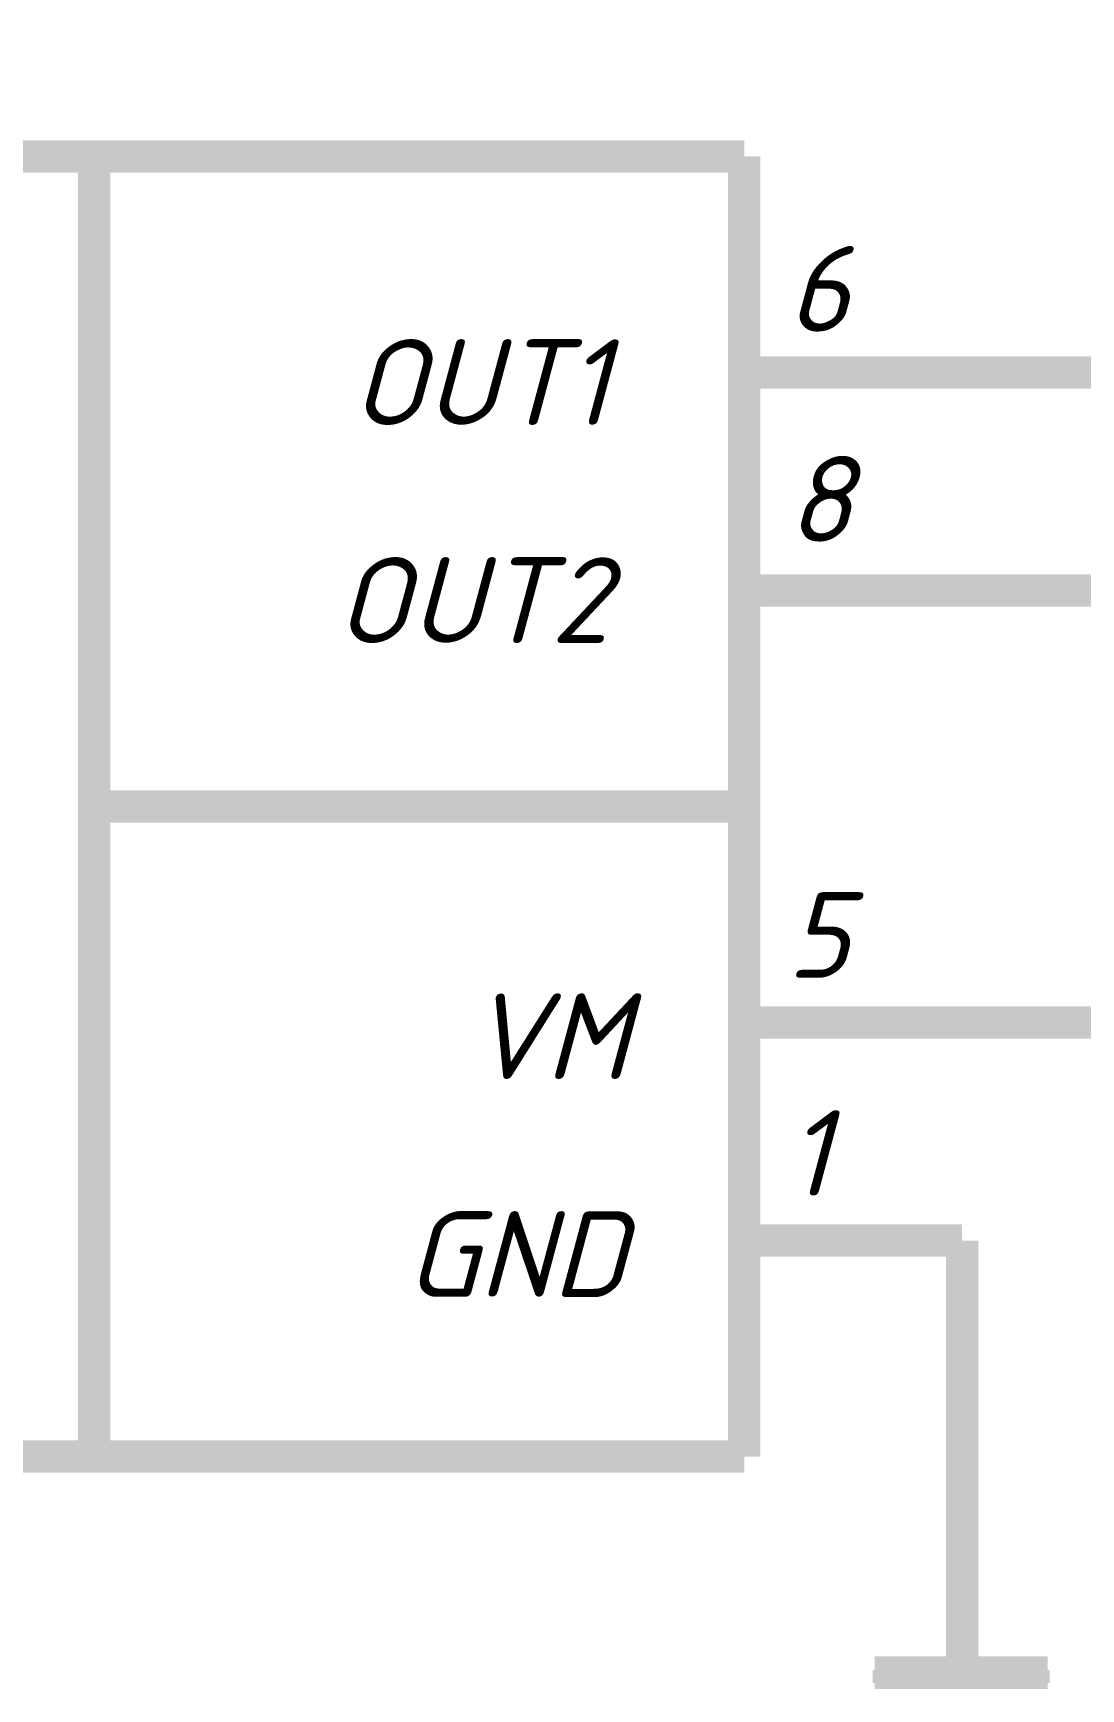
# Model space of a CAD drawing. Header units: inches. Extents: x 0 to 841, y 0 to 594.
# Drawn here: x 731.08 to 755.26, y 384.62 to 422.83 of the extents above; entities that cross this region are included whole.
import ezdxf

# ---------------------------------------------------------------- set-up
doc = ezdxf.new("R2010")
doc.units = ezdxf.units.IN
doc.layers.add('Sheet', color=255, linetype='Continuous')
doc.styles.get("Standard").update_dxf_attribs({"font": 'isocpeui.ttf'})

msp = doc.modelspace()

# ---------------------------------------------------------------- linework, layer by layer
at = {"layer": 'Sheet'}
for points in [[(752.516, 415, 0.749, 0.749, 0), (769.988, 415, 0.749, 0.749, 0), (769.988, 422.457, 0.749, 0.749, 0), (790.021, 422.457, 0.749, 0.749, 0)], [(707.511, 419.986, 0.749, 0.749, 0), (747.486, 419.986, 0.749, 0.749, 0)], [(732.484, 419.986, 0.749, 0.749, 0), (732.484, 389.981, 0.749, 0.749, 0)], [(747.486, 419.986, 0.749, 0.749, 0), (747.486, 389.981, 0.749, 0.749, 0)], [(747.486, 415, 0.749, 0.749, 0), (752.516, 415, 0.749, 0.749, 0)], [(747.486, 415, 0.3, 0.3, 0), (752.516, 415, 0.3, 0.3, 0)], [(747.486, 409.97, 0.749, 0.749, 0), (752.516, 409.97, 0.749, 0.749, 0)], [(747.486, 409.97, 0.3, 0.3, 0), (752.516, 409.97, 0.3, 0.3, 0)], [(790.021, 409.97, 0.749, 0.749, 0), (752.516, 409.97, 0.749, 0.749, 0)], [(747.486, 404.984, 0.749, 0.749, 0), (732.484, 404.984, 0.749, 0.749, 0)], [(747.486, 399.998, 0.749, 0.749, 0), (752.516, 399.998, 0.749, 0.749, 0)], [(747.486, 399.998, 0.3, 0.3, 0), (752.516, 399.998, 0.3, 0.3, 0)], [(752.516, 399.998, 0.749, 0.749, 0), (760.017, 399.998, 0.749, 0.749, 0), (775.019, 399.998, 0.749, 0.749, 0)], [(747.486, 394.967, 0.749, 0.749, 0), (752.516, 394.967, 0.749, 0.749, 0)], [(747.486, 394.967, 0.3, 0.3, 0), (752.516, 394.967, 0.3, 0.3, 0)], [(752.516, 389.981, 0.749, 0.749, 0), (752.516, 394.967, 0.749, 0.749, 0), (752.516, 394.967, 0.749, 0.749, 0)], [(747.486, 389.981, 0.749, 0.749, 0), (707.511, 389.981, 0.749, 0.749, 0)], [(752.516, 389.981, 0.749, 0.749, 0), (752.516, 384.995, 0.749, 0.749, 0)], [(752.516, 389.981, 0.3, 0.3, 0), (752.516, 384.905, 0.3, 0.3, 0)], [(750.495, 384.995, 0.749, 0.749, 0), (754.493, 384.995, 0.749, 0.749, 0)], [(750.45, 384.905, 0.3, 0.3, 0), (754.537, 384.905, 0.3, 0.3, 0)]]:
    msp.add_lwpolyline(points, format="xyseb", dxfattribs=at)

# ---------------------------------------------------------------- texts
for s, height, p in [('6', 1.976, (748.474, 415.944)), ('OUT1', 1.9764, (738.413, 413.788)), ('8', 1.976, (748.474, 411.093)), ('OUT2', 1.9764, (738.053, 408.757)), ('5', 1.976, (748.474, 401.031)), ('VM', 1.9764, (741.108, 398.695)), ('1', 1.976, (748.474, 396)), ('GND', 1.9764, (739.67, 393.664))]:
    msp.add_text(s, height=height, dxfattribs=at).set_placement(p)

doc.saveas('drawing.dxf')
